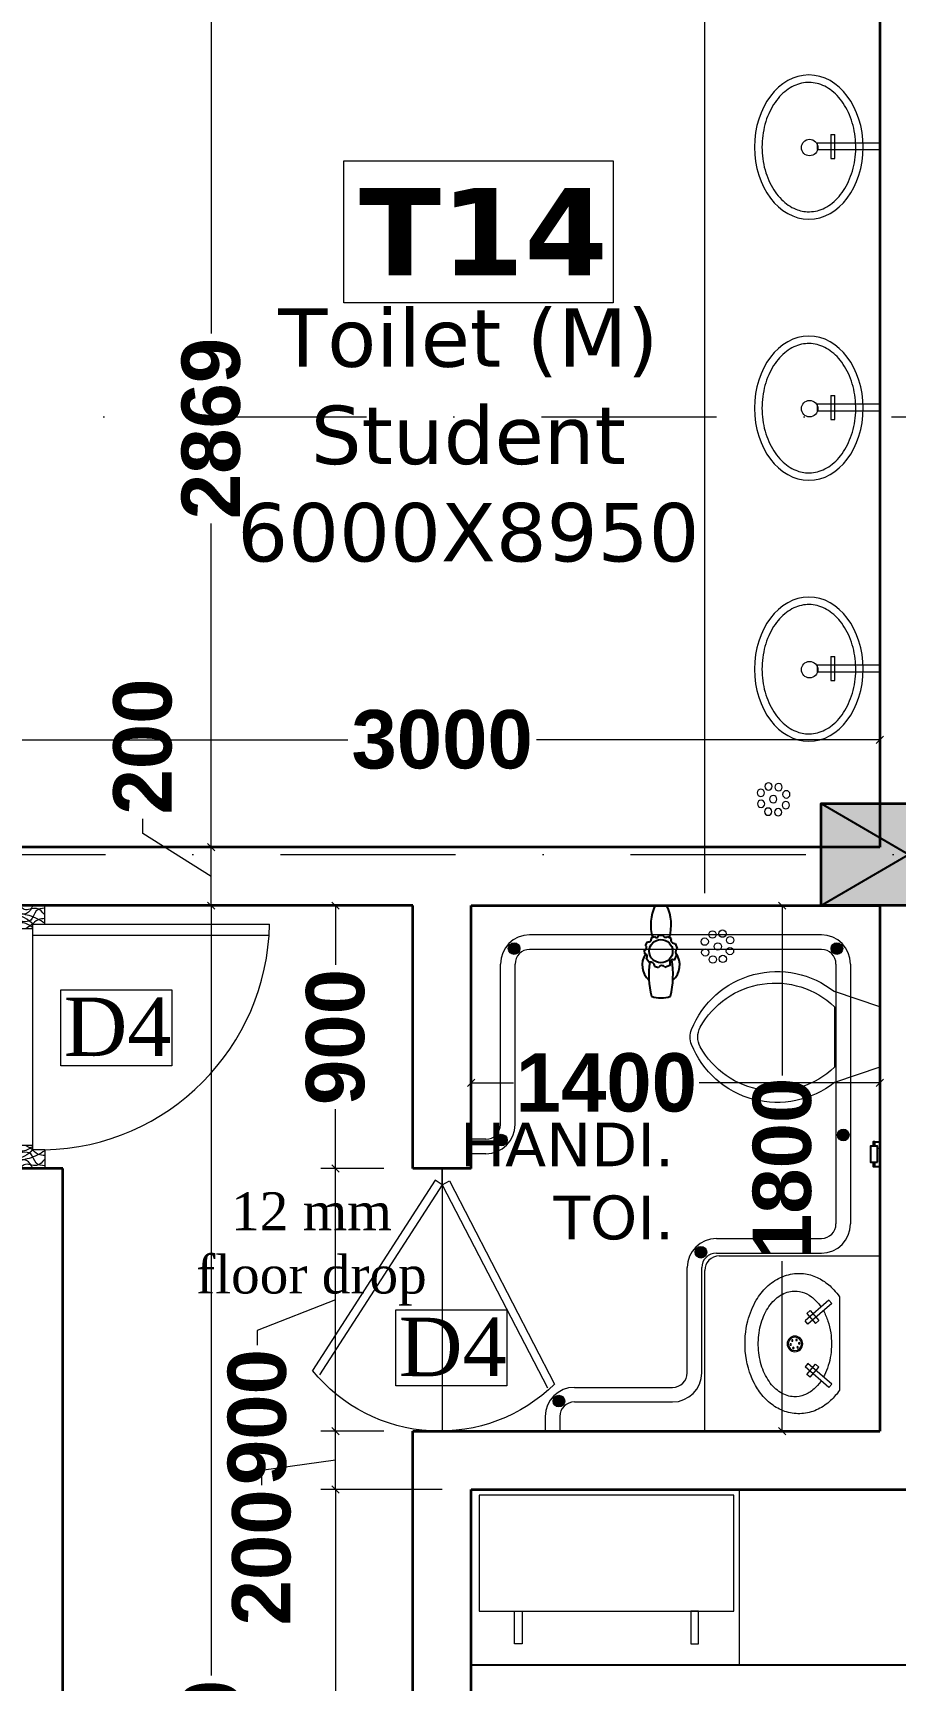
# Model space of a CAD drawing. Header units: millimetres. Extents: x -3092155 to 4513934, y -12317808 to 1850003.
# Drawn here: x -453516 to -450561, y -5522114 to -5516472 of the extents above; entities that cross this region are included whole.
import ezdxf

# ---------------------------------------------------------------- set-up
doc = ezdxf.new("R2010")
doc.units = ezdxf.units.MM
doc.header["$LTSCALE"] = 2
doc.header["$MEASUREMENT"] = 0
doc.header["$PDMODE"] = 34
doc.header["$PDSIZE"] = 500
doc.linetypes.add('DASHDOT', pattern=[1, 0.5, -0.25, 0, -0.25])
for name, color, linetype, lineweight in [('coloumn', 10, 'Continuous', 35), ('D4', 10, 'Continuous', 5), ('DOOR', 27, 'Continuous', 5), ('FIXTURE', 252, 'Continuous', 0), ('GRID', 251, 'DASHDOT', 5), ('Layer1', 251, 'Continuous', 0), ('RAILING', 47, 'Continuous', 13), ('SILL', 74, 'Continuous', 9), ('tap', 97, 'Continuous', 25), ('taxe', 7, 'Continuous', 9), ('TEXT', 7, 'Continuous', 13), ('toi.dim.', 214, 'Continuous', 9), ('WAll', 250, 'Continuous', 35)]:
    doc.layers.add(name, color=color, linetype=linetype, lineweight=lineweight)
doc.layers.add('Layer3', color=36, linetype='Continuous')
doc.layers.add('partation wall', color=7, linetype='Continuous', lineweight=20, true_color=0x525023)
doc.layers.add('ROAD', color=7, linetype='Continuous', lineweight=15, true_color=0x004a6a)
doc.styles.add('int dim', font='arialbd.ttf', dxfattribs={"height": 200})
doc.styles.get("Standard").update_dxf_attribs({"font": 'times.ttf', "height": 500})
doc.styles.add('style2', font='verdana.ttf')
doc.dimstyles.new('toilet detail', dxfattribs={"dimtxt": 150, "dimasz": 25, "dimexe": 50, "dimexo": 100, "dimgap": 25, "dimtad": 0, "dimdec": 0, "dimzin": 3, "dimdsep": 46, "dimtxsty": 'int dim', "dimblk": 'OBLIQUE', "dimcen": 90, "dimclrd": 214, "dimclre": 214, "dimclrt": 256, "dimadec": 0, "dimazin": 0, "dimtfac": 1, "dimtdec": 0, "dimtofl": 0, "dimtmove": 1, "dimatfit": 3, "dimfxl": 1, "dimfrac": 1, "dimtolj": 1, "dimtzin": 0, "dimlwd": -1, "dimlwe": -1, "dimarcsym": 1})

# ---------------------------------------------------------------- blocks, each defined once
blk = doc.blocks.new('S.F')
at = {"layer": 'coloumn', "ltscale": 100}
blk.add_hatch(color=256, dxfattribs=at).paths.add_polyline_path([(35455.8, -5827306.2), (35455.8, -5827656.2), (34855.8, -5827656.2), (34855.8, -5827306.2)])
at = {"layer": 'coloumn', "lineweight": 25, "ltscale": 100}
for p, q in [((34855.8, -5827656.2), (35455.8, -5827306.2)), ((34855.8, -5827306.2), (35455.8, -5827656.2))]:
    blk.add_line(p, q, dxfattribs=at)
at = {"layer": 'coloumn', "ltscale": 100}
blk.add_lwpolyline([(35455.8, -5827306.2), (35455.8, -5827656.2), (34855.8, -5827656.2), (34855.8, -5827306.2)], close=True, dxfattribs=at)
blk = doc.blocks.new('basin')
at = {"layer": 'FIXTURE', "ltscale": 100}
for p, q in [((-2211987.9, -6264987.1), (-2211773, -6264987.1)), ((-2211987.9, -6264987.1), (-2211773, -6264987.1)), ((-2211987.9, -6265009.1), (-2211987.9, -6264987.1)), ((-2211834.4, -6265039.4), (-2211834.4, -6264957.5)), ((-2211834.4, -6265039.4), (-2211834.4, -6264957.5)), ((-2211820.8, -6264957.5), (-2211834.4, -6264957.5)), ((-2211820.8, -6264957.5), (-2211820.8, -6265039.4)), ((-2211820.8, -6264957.5), (-2211820.8, -6265039.4)), ((-2211773, -6264987.1), (-2211773, -6265009.1)), ((-2211773, -6264987.1), (-2211773, -6265009.1)), ((-2211773, -6265009.1), (-2211987.9, -6265009.1)), ((-2211773, -6265009.1), (-2211987.9, -6265009.1)), ((-2211820.8, -6265039.4), (-2211834.4, -6265039.4)), ((-2211820.8, -6265039.4), (-2211834.4, -6265039.4))]:
    blk.add_line(p, q, dxfattribs=at)
blk.add_ellipse((-2211744.9, -6265000.5), major_axis=(0, -247.1), ratio=0.753978, dxfattribs=at)
blk.add_ellipse((-2211744.9, -6265000.5), major_axis=(0, -247.1), ratio=0.753978, dxfattribs=at)
at = {"layer": 'FIXTURE', "ltscale": 100, "extrusion": (0, 0, -1)}
blk.add_ellipse((-2211747.5, -6265002.1), major_axis=(20, -20), ratio=1, start_param=5.497787, end_param=11.780972, dxfattribs=at)
at = {"layer": 'FIXTURE', "ltscale": 100}
blk.add_open_spline([(-2211744.9, -6265222), (-2211729.8, -6265222), (-2211714.7, -6265219.1), (-2211682.6, -6265206), (-2211665.8, -6265194.7), (-2211635.4, -6265164.2), (-2211621.9, -6265145), (-2211600.6, -6265101), (-2211592.7, -6265076.2), (-2211584, -6265024.3), (-2211583, -6264997.2), (-2211588.3, -6264944.4), (-2211594.4, -6264918.7), (-2211612.8, -6264872), (-2211625.1, -6264851.1), (-2211653.6, -6264816.8), (-2211669.8, -6264803.3), (-2211703.9, -6264784.9), (-2211721.7, -6264779.9), (-2211757.4, -6264778.3), (-2211775.3, -6264781.6), (-2211810, -6264796.6), (-2211826.7, -6264808.4), (-2211856.7, -6264839.7), (-2211870, -6264859.3), (-2211890.7, -6264903.9), (-2211898.2, -6264928.9), (-2211906.2, -6264981), (-2211906.8, -6265008.1), (-2211900.8, -6265060.8), (-2211894.2, -6265086.3), (-2211875.2, -6265132.5), (-2211862.7, -6265153), (-2211833.8, -6265186.6), (-2211817.4, -6265199.6), (-2211783.1, -6265217.1), (-2211765.3, -6265221.6), (-2211746.6, -6265222), (-2211745.8, -6265222), (-2211744.9, -6265222)], degree=3, knots=[0, 0, 0, 0, 0.297002, 0.297002, 0.648161, 0.648161, 0.99932, 0.99932, 1.350478, 1.350478, 1.701637, 1.701637, 2.052795, 2.052795, 2.403954, 2.403954, 2.755113, 2.755113, 3.106271, 3.106271, 3.45743, 3.45743, 3.808588, 3.808588, 4.159747, 4.159747, 4.510906, 4.510906, 4.862064, 4.862064, 5.213223, 5.213223, 5.564381, 5.564381, 5.91554, 5.91554, 6.266699, 6.266699, 6.283185, 6.283185, 6.283185, 6.283185], dxfattribs=at)
blk.add_open_spline([(-2211744.9, -6265222), (-2211729.8, -6265222), (-2211714.7, -6265219.1), (-2211682.6, -6265206), (-2211665.8, -6265194.7), (-2211635.4, -6265164.2), (-2211621.9, -6265145), (-2211600.6, -6265101), (-2211592.7, -6265076.2), (-2211584, -6265024.3), (-2211583, -6264997.2), (-2211588.3, -6264944.4), (-2211594.4, -6264918.7), (-2211612.8, -6264872), (-2211625.1, -6264851.1), (-2211653.6, -6264816.8), (-2211669.8, -6264803.3), (-2211703.9, -6264784.9), (-2211721.7, -6264779.9), (-2211757.4, -6264778.3), (-2211775.3, -6264781.6), (-2211810, -6264796.6), (-2211826.7, -6264808.4), (-2211856.7, -6264839.7), (-2211870, -6264859.3), (-2211890.7, -6264903.9), (-2211898.2, -6264928.9), (-2211906.2, -6264981), (-2211906.8, -6265008.1), (-2211900.8, -6265060.8), (-2211894.2, -6265086.3), (-2211875.2, -6265132.5), (-2211862.7, -6265153), (-2211833.8, -6265186.6), (-2211817.4, -6265199.6), (-2211783.1, -6265217.1), (-2211765.3, -6265221.6), (-2211746.6, -6265222), (-2211745.8, -6265222), (-2211744.9, -6265222)], degree=3, knots=[0, 0, 0, 0, 0.297002, 0.297002, 0.648161, 0.648161, 0.99932, 0.99932, 1.350478, 1.350478, 1.701637, 1.701637, 2.052795, 2.052795, 2.403954, 2.403954, 2.755113, 2.755113, 3.106271, 3.106271, 3.45743, 3.45743, 3.808588, 3.808588, 4.159747, 4.159747, 4.510906, 4.510906, 4.862064, 4.862064, 5.213223, 5.213223, 5.564381, 5.564381, 5.91554, 5.91554, 6.266699, 6.266699, 6.283185, 6.283185, 6.283185, 6.283185], dxfattribs=at)
blk = doc.blocks.new('A$C74D42F1A')
at = {"layer": 'FIXTURE', "ltscale": 0.75}
for p, q in [((599.6, 918.7), (0, 918.7)), ((0, 918.7), (0, 0)), ((599.6, 0), (599.6, 918.7)), ((580.2, 893.3), (183.2, 893.3)), ((183.2, 893.3), (183.2, 19.4)), ((580.2, 19.4), (580.2, 893.3)), ((71.9, 745.1), (71.9, 772.1)), ((71.9, 772.1), (183.2, 772.1)), ((183.2, 745.1), (71.9, 745.1)), ((183.2, 772.1), (183.2, 745.1)), ((183.2, 167.5), (71.9, 167.5)), ((71.9, 167.5), (71.9, 140.5)), ((71.9, 140.5), (183.2, 140.5)), ((183.2, 140.5), (183.2, 167.5)), ((0, 0), (599.6, 0)), ((183.2, 19.4), (580.2, 19.4))]:
    blk.add_line(p, q, dxfattribs=at)
blk = doc.blocks.new('A$C3DC14F32')
at = {"layer": 'DOOR', "ltscale": 100}
for p, q in [((53, 115), (53, 756.7)), ((84, 80), (84, 755.4)), ((0, 0), (0, 115)), ((53, 115), (0, 115)), ((53, 80), (53, 115)), ((697, 115), (697, 80)), ((697, 115), (750, 115)), ((750, 115), (750, 0)), ((53, 80), (697, 80)), ((65, 0), (65, 80)), ((685, 80), (685, 0)), ((65, 0), (0, 0)), ((685, 0), (750, 0))]:
    blk.add_line(p, q, dxfattribs=at)
blk.add_arc((40.3, 100), 656.9, 1.3077, 88.8934, dxfattribs=at)
for points in [[(50, 115), (28.5, 70), (14.5, 33.5), (0, 24)], [(26.5, 115), (8, 91.5), (10.5, 56), (0, 44.5)], [(7, 115), (15, 90.5), (41.5, 75), (48, 24.5), (65, 10)], [(37, 115), (40, 96), (56, 76), (65, 61)], [(743, 115), (735, 90.5), (708.5, 75), (702, 24.5), (685, 10)], [(713, 115), (710, 96), (694, 76), (685, 61)], [(700, 115), (721.5, 70), (735.5, 33.5), (750, 24)], [(723.5, 115), (742, 91.5), (739.5, 56), (750, 44.5)], [(53, 82), (32.5, 31.5), (37, 21), (0, 12)], [(0, 81), (22.5, 62.5), (25, 15), (65, 0)], [(62, 80), (49, 49), (54, 23.5), (4, 0)], [(750, 81), (727.5, 62.5), (725, 15), (685, 0)], [(688, 80), (701, 49), (696, 23.5), (746, 0)], [(697, 82), (717.5, 31.5), (713, 21), (750, 12)]]:
    blk.add_spline(points, degree=3, dxfattribs=at)
blk = doc.blocks.new('14')
at = {"layer": 'FIXTURE', "ltscale": 15000}
for centre in [(-57, 27.9), (-38.2, 36), (-20.2, 27), (-64.7, 9.5), (-38.1, 9.5), (-12.1, 9.5), (-57, -7.8), (-38.2, -15.3), (-18.6, -8.4)]:
    blk.add_circle(centre, 6.97, dxfattribs=at)
blk = doc.blocks.new('ryr')
at = {"layer": 'tap', "ltscale": 100}
for p, q in [((1982569, -4956357.8), (1982576.1, -4956352.9)), ((1982583.7, -4956350.4), (1982590.2, -4956350.1)), ((1982598.2, -4956351.9), (1982604.6, -4956355.3)), ((1982562.6, -4956366.8), (1982560.6, -4956373.7)), ((1982561.1, -4956384.7), (1982565.1, -4956394.4)), ((1982610.7, -4956361.3), (1982614, -4956367.1)), ((1982616, -4956374.1), (1982616, -4956381.8)), ((1982666.3, -4956367.8), (1982666.3, -4956388.4)), ((1982572.8, -4956401.4), (1982582.2, -4956405.4)), ((1982601.5, -4956402.7), (1982592.8, -4956405.7)), ((1982613.7, -4956389.8), (1982610.1, -4956395.6))]:
    blk.add_line(p, q, dxfattribs=at)
blk.add_circle((1982588.3, -4956378.1), 20, dxfattribs=at)
for centre, radius, start, end in [((1982547.7, -4956509), 151.7, 81.7623, 103.9834), ((1982564.4, -4956380.5), 34.6, 56.5528, 138.7143), ((1982563.2, -4956360.5), 6.39, 264.6602, 25.1394), ((1982579.4, -4956350.2), 4.3, 217.9729, 357.2544), ((1982594.6, -4956348.9), 4.62, 195.6991, 319.6996), ((1982608.8, -4956357.1), 4.58, 156.5927, 294.6638), ((1982556.2, -4956378.1), 48, 160.1952, 199.8048), ((1982556.9, -4956379.4), 6.73, 307.8899, 56.9197), ((1982615.4, -4956370.5), 3.66, 111.8615, 279.3097), ((1982633.1, -4956440.8), 80.2, 65.5625, 105.3327), ((1982633.1, -4956315.4), 80.2, 254.6673, 294.4375), ((1982616.8, -4956386.3), 4.61, 99.2597, 228.4484), ((1982547.7, -4956247.1), 151.7, 256.0166, 279.8379), ((1982564.4, -4956375.7), 34.6, 221.3317, 306.2699), ((1982568.6, -4956398.3), 5.26, 323.2148, 132.0605), ((1982587.4, -4956410.2), 7.04, 39.9617, 136.8268), ((1982588.3, -4956378.1), 28, 279.2436, 279.2439), ((1982607.8, -4956401.6), 6.38, 69.0303, 190.3369)]:
    blk.add_arc(centre, radius, start, end, dxfattribs=at)
blk = doc.blocks.new('_Oblique')
at = {"color": 0, "linetype": 'ByBlock', "lineweight": -2}
blk.add_line((-0.5, -0.5), (0.5, 0.5), dxfattribs=at)
blk = doc.blocks.new('*D1281')
at = {"layer": 'Defpoints', "color": 0, "lineweight": 50, "ltscale": 100, "transparency": 16777216}
for p in [(-1424100.2, -5391960.7), (-1423634.8, -5391960.7), (-1423834.8, -5394460.7)]:
    blk.add_point(p, dxfattribs=at)
at = {"layer": 'toi.dim.', "color": 214, "ltscale": 100, "transparency": 16777216}
for p, q in [((-1423734.8, -5391960.7), (-1424150.2, -5391960.7)), ((-1424100.2, -5391960.7), (-1424100.2, -5392885.3)), ((-1424100.2, -5394460.7), (-1424100.2, -5393536.1)), ((-1423934.8, -5394460.7), (-1424150.2, -5394460.7))]:
    blk.add_line(p, q, dxfattribs=at)
at = {"layer": 'toi.dim.', "color": 214, "ltscale": 100, "transparency": 16777216, "xscale": 25, "yscale": 25, "zscale": 25}
for p, rotation in [((-1424100.2, -5391960.7), 90), ((-1424100.2, -5394460.7), 270)]:
    blk.add_blockref('_Oblique', p, dxfattribs=dict(at, rotation=rotation))
at = {"layer": 'toi.dim.', "ltscale": 100, "transparency": 16777216, "insert": (-1424100.2, -5393210.7), "char_height": 200, "attachment_point": 5, "rotation": 90, "style": 'int dim'}
blk.add_mtext('\\A1;2500', dxfattribs=at)
blk = doc.blocks.new('*D1282')
at = {"layer": 'Defpoints', "color": 0, "lineweight": 50, "ltscale": 100, "transparency": 16777216}
for p in [(-1424100.2, -5391760.7), (-1423834.8, -5391760.7), (-1423634.8, -5391960.7)]:
    blk.add_point(p, dxfattribs=at)
at = {"layer": 'toi.dim.', "color": 214, "ltscale": 100, "transparency": 16777216}
for p, q in [((-1423934.8, -5391760.7), (-1424150.2, -5391760.7)), ((-1424100.2, -5391960.7), (-1424100.2, -5391760.7)), ((-1424100.2, -5391860.7), (-1424353.3, -5391895.5)), ((-1424353.3, -5391895.5), (-1424353.3, -5391945.5)), ((-1423734.8, -5391960.7), (-1424150.2, -5391960.7))]:
    blk.add_line(p, q, dxfattribs=at)
at = {"layer": 'toi.dim.', "color": 214, "ltscale": 100, "transparency": 16777216, "xscale": 25, "yscale": 25, "zscale": 25}
for p, rotation in [((-1424100.2, -5391760.7), 90), ((-1424100.2, -5391960.7), 270)]:
    blk.add_blockref('_Oblique', p, dxfattribs=dict(at, rotation=rotation))
at = {"layer": 'toi.dim.', "ltscale": 100, "transparency": 16777216, "insert": (-1424353.3, -5392193.2), "char_height": 200, "attachment_point": 5, "rotation": 90, "style": 'int dim'}
blk.add_mtext('\\A1;200', dxfattribs=at)
blk = doc.blocks.new('*D1243')
at = {"layer": 'Defpoints', "color": 0, "lineweight": 50, "ltscale": 100, "transparency": 16777216}
for p in [(-1424100.2, -5390860.7), (-1423834.8, -5390860.7), (-1423834.8, -5391760.7)]:
    blk.add_point(p, dxfattribs=at)
at = {"layer": 'toi.dim.', "color": 214, "ltscale": 100, "transparency": 16777216}
for p, q in [((-1423934.8, -5390860.7), (-1424150.2, -5390860.7)), ((-1424100.2, -5391760.7), (-1424100.2, -5390860.7)), ((-1424100.2, -5391310.7), (-1424368.5, -5391415.8)), ((-1424368.5, -5391415.8), (-1424368.5, -5391465.8)), ((-1423934.8, -5391760.7), (-1424150.2, -5391760.7))]:
    blk.add_line(p, q, dxfattribs=at)
at = {"layer": 'toi.dim.', "color": 214, "ltscale": 100, "transparency": 16777216, "xscale": 25, "yscale": 25, "zscale": 25}
for p, rotation in [((-1424100.2, -5390860.7), 90), ((-1424100.2, -5391760.7), 270)]:
    blk.add_blockref('_Oblique', p, dxfattribs=dict(at, rotation=rotation))
at = {"layer": 'toi.dim.', "ltscale": 100, "transparency": 16777216, "insert": (-1424368.5, -5391712.6), "char_height": 200, "attachment_point": 5, "rotation": 90, "style": 'int dim'}
blk.add_mtext('\\A1;900', dxfattribs=at)
blk = doc.blocks.new('*D1283')
at = {"layer": 'Defpoints', "color": 0, "lineweight": 50, "ltscale": 100, "transparency": 16777216}
for p in [(-1424100.2, -5389960.7), (-1423834.8, -5389960.7), (-1423834.8, -5390860.7)]:
    blk.add_point(p, dxfattribs=at)
at = {"layer": 'toi.dim.', "color": 214, "ltscale": 100, "transparency": 16777216}
for p, q in [((-1423934.8, -5389960.7), (-1424150.2, -5389960.7)), ((-1424100.2, -5389960.7), (-1424100.2, -5390163.9)), ((-1424100.2, -5390860.7), (-1424100.2, -5390657.4)), ((-1423934.8, -5390860.7), (-1424150.2, -5390860.7))]:
    blk.add_line(p, q, dxfattribs=at)
at = {"layer": 'toi.dim.', "color": 214, "ltscale": 100, "transparency": 16777216, "xscale": 25, "yscale": 25, "zscale": 25}
for p, rotation in [((-1424100.2, -5389960.7), 90), ((-1424100.2, -5390860.7), 270)]:
    blk.add_blockref('_Oblique', p, dxfattribs=dict(at, rotation=rotation))
at = {"layer": 'toi.dim.', "ltscale": 100, "transparency": 16777216, "insert": (-1424100.2, -5390410.7), "char_height": 200, "attachment_point": 5, "rotation": 90, "style": 'int dim'}
blk.add_mtext('\\A1;900', dxfattribs=at)
blk = doc.blocks.new('*D1294')
at = {"layer": 'Defpoints', "color": 0, "lineweight": 50, "ltscale": 100, "transparency": 16777216}
for p in [(-1424526.6, -5389960.7), (-1423834.8, -5389960.7), (-1423834.8, -5394460.7)]:
    blk.add_point(p, dxfattribs=at)
at = {"layer": 'toi.dim.', "color": 214, "ltscale": 100, "transparency": 16777216}
for p, q in [((-1423934.8, -5389960.7), (-1424576.6, -5389960.7)), ((-1424526.6, -5389960.7), (-1424526.6, -5392597.4)), ((-1424526.6, -5394460.7), (-1424526.6, -5393250)), ((-1423934.8, -5394460.7), (-1424576.6, -5394460.7))]:
    blk.add_line(p, q, dxfattribs=at)
at = {"layer": 'toi.dim.', "color": 214, "ltscale": 100, "transparency": 16777216, "xscale": 25, "yscale": 25, "zscale": 25}
for p, rotation in [((-1424526.6, -5389960.7), 90), ((-1424526.6, -5394460.7), 270)]:
    blk.add_blockref('_Oblique', p, dxfattribs=dict(at, rotation=rotation))
at = {"layer": 'toi.dim.', "ltscale": 100, "transparency": 16777216, "insert": (-1424526.6, -5392923.7), "char_height": 200, "attachment_point": 5, "rotation": 90, "style": 'int dim'}
blk.add_mtext('\\A1;4500', dxfattribs=at)
blk = doc.blocks.new('*D1295')
at = {"layer": 'Defpoints', "color": 0, "lineweight": 50, "ltscale": 100, "transparency": 16777216}
for p in [(-1424526.6, -5389760.7), (-1423986.8, -5389760.7), (-1423834.8, -5389960.7)]:
    blk.add_point(p, dxfattribs=at)
at = {"layer": 'toi.dim.', "color": 214, "ltscale": 100, "transparency": 16777216}
for p, q in [((-1424760.7, -5389713.3), (-1424760.7, -5389663.3)), ((-1424526.6, -5389860.7), (-1424760.7, -5389713.3)), ((-1424086.8, -5389760.7), (-1424576.6, -5389760.7)), ((-1424526.6, -5389960.7), (-1424526.6, -5389760.7)), ((-1423934.8, -5389960.7), (-1424576.6, -5389960.7))]:
    blk.add_line(p, q, dxfattribs=at)
at = {"layer": 'toi.dim.', "color": 214, "ltscale": 100, "transparency": 16777216, "xscale": 25, "yscale": 25, "zscale": 25}
for p, rotation in [((-1424526.6, -5389760.7), 90), ((-1424526.6, -5389960.7), 270)]:
    blk.add_blockref('_Oblique', p, dxfattribs=dict(at, rotation=rotation))
at = {"layer": 'toi.dim.', "ltscale": 100, "transparency": 16777216, "insert": (-1424760.7, -5389415.6), "char_height": 200, "attachment_point": 5, "rotation": 90, "style": 'int dim'}
blk.add_mtext('\\A1;200', dxfattribs=at)
blk = doc.blocks.new('*D1296')
at = {"layer": 'Defpoints', "color": 0, "lineweight": 50, "ltscale": 100, "transparency": 16777216}
for p in [(-1424526.6, -5386891.9), (-1424159.8, -5386891.9), (-1423986.8, -5389760.7)]:
    blk.add_point(p, dxfattribs=at)
at = {"layer": 'toi.dim.', "color": 214, "ltscale": 100, "transparency": 16777216}
for p, q in [((-1424259.8, -5386891.9), (-1424576.6, -5386891.9)), ((-1424526.6, -5386891.9), (-1424526.6, -5388000.5)), ((-1424526.6, -5389760.7), (-1424526.6, -5388652.1)), ((-1424086.8, -5389760.7), (-1424576.6, -5389760.7))]:
    blk.add_line(p, q, dxfattribs=at)
at = {"layer": 'toi.dim.', "color": 214, "ltscale": 100, "transparency": 16777216, "xscale": 25, "yscale": 25, "zscale": 25}
for p, rotation in [((-1424526.6, -5386891.9), 90), ((-1424526.6, -5389760.7), 270)]:
    blk.add_blockref('_Oblique', p, dxfattribs=dict(at, rotation=rotation))
at = {"layer": 'toi.dim.', "ltscale": 100, "transparency": 16777216, "insert": (-1424526.6, -5388326.3), "char_height": 200, "attachment_point": 5, "rotation": 90, "style": 'int dim'}
blk.add_mtext('\\A1;2869', dxfattribs=at)
blk = doc.blocks.new('*D1302')
at = {"layer": 'Defpoints', "color": 0, "lineweight": 50, "ltscale": 100, "transparency": 16777216}
for p in [(-1425234.8, -5389392.3), (-1422234.8, -5389610.7), (-1425234.8, -5389760.7)]:
    blk.add_point(p, dxfattribs=at)
at = {"layer": 'toi.dim.', "color": 214, "ltscale": 100, "transparency": 16777216}
for p, q in [((-1425234.8, -5389660.7), (-1425234.8, -5389342.3)), ((-1422234.8, -5389510.7), (-1422234.8, -5389342.3)), ((-1425234.8, -5389392.3), (-1424058.5, -5389392.3)), ((-1422234.8, -5389392.3), (-1423411.2, -5389392.3))]:
    blk.add_line(p, q, dxfattribs=at)
at = {"layer": 'toi.dim.', "color": 214, "ltscale": 100, "transparency": 16777216, "xscale": 25, "yscale": 25, "zscale": 25, "rotation": 180}
blk.add_blockref('_Oblique', (-1425234.8, -5389392.3), dxfattribs=at)
at = {"layer": 'toi.dim.', "color": 214, "ltscale": 100, "transparency": 16777216, "xscale": 25, "yscale": 25, "zscale": 25}
blk.add_blockref('_Oblique', (-1422234.8, -5389392.3), dxfattribs=at)
at = {"layer": 'toi.dim.', "ltscale": 100, "transparency": 16777216, "insert": (-1423734.8, -5389392.3), "char_height": 200, "attachment_point": 5, "style": 'int dim'}
blk.add_mtext('\\A1;3000', dxfattribs=at)
blk = doc.blocks.new('*D1306')
at = {"layer": 'Defpoints', "color": 0, "lineweight": 50, "ltscale": 100, "transparency": 16777216}
for p in [(-1422234.8, -5390158.1), (-1423634.8, -5390331.3), (-1423634.8, -5390567.5)]:
    blk.add_point(p, dxfattribs=at)
at = {"layer": 'toi.dim.', "color": 214, "ltscale": 100, "transparency": 16777216}
for p, q in [((-1422234.8, -5390258.1), (-1422234.8, -5390617.5)), ((-1423634.8, -5390431.3), (-1423634.8, -5390617.5)), ((-1423634.8, -5390567.5), (-1423490, -5390567.5)), ((-1422234.8, -5390567.5), (-1422854.3, -5390567.5))]:
    blk.add_line(p, q, dxfattribs=at)
at = {"layer": 'toi.dim.', "color": 214, "ltscale": 100, "transparency": 16777216, "xscale": 25, "yscale": 25, "zscale": 25, "rotation": 180}
blk.add_blockref('_Oblique', (-1423634.8, -5390567.5), dxfattribs=at)
at = {"layer": 'toi.dim.', "color": 214, "ltscale": 100, "transparency": 16777216, "xscale": 25, "yscale": 25, "zscale": 25}
blk.add_blockref('_Oblique', (-1422234.8, -5390567.5), dxfattribs=at)
at = {"layer": 'toi.dim.', "ltscale": 100, "transparency": 16777216, "insert": (-1423172.2, -5390567.5), "char_height": 200, "attachment_point": 5, "style": 'int dim'}
blk.add_mtext('\\A1;1400', dxfattribs=at)
blk = doc.blocks.new('*D1307')
at = {"layer": 'Defpoints', "color": 0, "lineweight": 50, "ltscale": 100, "transparency": 16777216}
for p in [(-1423445.5, -5389960.7), (-1423445.5, -5391760.7), (-1422569, -5391760.7)]:
    blk.add_point(p, dxfattribs=at)
at = {"layer": 'toi.dim.', "color": 214, "ltscale": 100, "transparency": 16777216}
for p, q in [((-1423345.5, -5389960.7), (-1422519, -5389960.7)), ((-1422569, -5389960.7), (-1422569, -5390542.8)), ((-1422569, -5391760.7), (-1422569, -5391178.5)), ((-1423345.5, -5391760.7), (-1422519, -5391760.7))]:
    blk.add_line(p, q, dxfattribs=at)
at = {"layer": 'toi.dim.', "color": 214, "ltscale": 100, "transparency": 16777216, "xscale": 25, "yscale": 25, "zscale": 25}
for p, rotation in [((-1422569, -5389960.7), 90), ((-1422569, -5391760.7), 270)]:
    blk.add_blockref('_Oblique', p, dxfattribs=dict(at, rotation=rotation))
at = {"layer": 'toi.dim.', "ltscale": 100, "transparency": 16777216, "insert": (-1422569, -5390860.7), "char_height": 200, "attachment_point": 5, "rotation": 90, "style": 'int dim'}
blk.add_mtext('\\A1;1800', dxfattribs=at)
blk = doc.blocks.new('A$C7E617290')
at = {"layer": 'DOOR', "ltscale": 0.1}
for p, q in [((320.7, 761.9), (0, 143.3)), ((342.9, 750.4), (342.9, 800.2)), ((363.9, 764), (737.8, 184.5)), ((342.9, 750.4), (22.2, 131.8)), ((342.9, 750.4), (716.8, 171))]:
    blk.add_line(p, q, dxfattribs=at)
at = {"layer": 'ROAD', "ltscale": 0.1}
for q in [(320.7, 761.9), (363.9, 764)]:
    blk.add_line((342.9, 750.4), q, dxfattribs=at)
at = {"layer": 'SILL', "ltscale": 0.1}
blk.add_arc((350.2, 499.5), 499.5, 225.4884, 320.9111, dxfattribs=at)
blk = doc.blocks.new('A$C7E2B4B46')
at = {"layer": 'RAILING', "ltscale": 0.1}
h = blk.add_hatch(color=256, dxfattribs=at)
h.set_gradient(color1=(245, 10, 245), color2=(225, 9, 225), one_color=1, tint=0.46, name='CYLINDER')
h.paths.add_polyline_path([(166.6, -147, -1), (126.6, -147, -1)])
h = blk.add_hatch(color=256, dxfattribs=at)
h.set_gradient(color1=(245, 10, 245), color2=(225, 9, 225), one_color=1, tint=0.46, name='CYLINDER')
h.paths.add_polyline_path([(1272.6, -147, -1), (1232.6, -147, -1)])
h = blk.add_hatch(color=256, dxfattribs=at)
h.set_gradient(color1=(245, 10, 245), color2=(225, 9, 225), one_color=1, tint=0.46, name='CYLINDER')
h.paths.add_polyline_path([(122.6, -803, -1), (82.6, -803, -1)])
h = blk.add_hatch(color=256, dxfattribs=at)
h.set_gradient(color1=(245, 10, 245), color2=(225, 9, 225), one_color=1, tint=0.46, name='CYLINDER')
h.paths.add_polyline_path([(1294.6, -785.5, -1), (1254.6, -785.5, -1)])
h = blk.add_hatch(color=256, dxfattribs=at)
h.set_gradient(color1=(245, 10, 245), color2=(225, 9, 225), one_color=1, tint=0.46, name='CYLINDER')
h.paths.add_polyline_path([(766.6, -1187, -1), (806.6, -1187, -1)])
h = blk.add_hatch(color=256, dxfattribs=at)
h.set_gradient(color1=(245, 10, 245), color2=(225, 9, 225), one_color=1, tint=0.46, name='CYLINDER')
h.paths.add_polyline_path([(320, -1697, -1), (280, -1697, -1)])
at = {"layer": 'RAILING'}
for p, q in [((1199.6, -100), (199.6, -100)), ((1199.6, -150), (199.6, -150)), ((99.6, -750), (99.6, -200)), ((149.6, -750), (149.6, -200)), ((1249.6, -200), (1249.6, -1090)), ((1299.6, -200), (1299.6, -1090)), ((49.6, -800), (-0.4, -800)), ((49.6, -850), (-0.4, -850)), ((839.6, -1140), (1199.6, -1140)), ((739.6, -1600), (739.6, -1240)), ((789.6, -1600), (789.6, -1240)), ((839.6, -1190), (1199.6, -1190)), ((353, -1650), (689.6, -1650)), ((353, -1700), (689.6, -1700)), ((253, -1750), (253, -1800)), ((303, -1750), (303, -1800))]:
    blk.add_line(p, q, dxfattribs=at)
for centre in [(146.6, -147), (1252.6, -147), (102.6, -803), (1274.6, -785.5), (786.6, -1187), (300, -1697)]:
    blk.add_circle(centre, 20, dxfattribs=at)
for centre, radius, start, end in [((199.6, -200), 100, 90, 180), ((1199.6, -200), 100, 0, 90), ((199.6, -200), 50, 90, 180), ((1199.6, -200), 50, 0, 90), ((49.6, -750), 50, 270, 0), ((49.6, -750), 100, 270, 0), ((1199.6, -1090), 100, 270, 0), ((1199.6, -1090), 50, 270, 0), ((839.6, -1240), 100, 90, 180), ((839.6, -1240), 50, 90, 180), ((689.6, -1600), 50, 270, 0), ((689.6, -1600), 100, 270, 0), ((353, -1750), 100, 90, 180), ((353, -1750), 50, 90, 180)]:
    blk.add_arc(centre, radius, start, end, dxfattribs=at)
blk = doc.blocks.new('A$C04A64DAF')
at = {"layer": 'FIXTURE', "ltscale": 200}
for p, q in [((-460.5, 211.8), (-460.5, -211.8)), ((-425.8, 181), (-412.6, 196.2)), ((-425.8, 181), (-318, 87.8)), ((-412.6, 196.2), (-304.8, 103.1)), ((-328.3, 150.1), (-367.9, 104.3)), ((-328.3, 150.1), (-313.1, 136.9)), ((-367.9, 104.3), (-352.6, 91.1)), ((-313.1, 136.9), (-352.6, 91.1)), ((-318, 87.8), (-304.8, 103.1)), ((-425.8, -184), (-318, -90.9)), ((-412.6, -199.3), (-304.8, -106.1)), ((-367.9, -107.3), (-352.6, -94.2)), ((-328.3, -153.1), (-367.9, -107.3)), ((-313.1, -139.9), (-352.6, -94.2)), ((-328.3, -153.1), (-313.1, -139.9)), ((-318, -90.9), (-304.8, -106.1)), ((-425.8, -184), (-412.6, -199.3))]:
    blk.add_line(p, q, dxfattribs=at)
for centre, radius in [((-258.6, -1.5), 35.3), ((-258.6, -1.5), 30.3), ((-278.1, 1.3), 3.38), ((-265.9, 16.7), 3.38), ((-246.5, 13.9), 3.38), ((-270.8, -17), 3.38), ((-251.3, -19.8), 3.38), ((-239.1, -4.3), 3.38)]:
    blk.add_circle(centre, radius, dxfattribs=at)
for points, knots in [([(-460.5, -211.8), (-448.9, -228.9), (-435.7, -244.6), (-404.1, -274.2), (-385.1, -287.6), (-343.8, -307.8), (-321.4, -314.5), (-275.4, -319.6), (-251.9, -318), (-207.1, -306.8), (-185.9, -297.3), (-147.3, -272.4), (-129.9, -257), (-99.4, -222.2), (-86.2, -202.7), (-51.9, -137.6), (-38, -87), (-29.7, 11.3), (-33.6, 58.8), (-53.8, 136.6), (-66.5, 168.1), (-96.8, 218.8), (-112.6, 239.1), (-149.3, 274.1), (-170.2, 288.9), (-216.1, 310.1), (-241.2, 316.6), (-287.8, 319.1), (-309.1, 316.7), (-349.7, 305.4), (-369, 296.5), (-404.4, 273.8), (-420.5, 260), (-444.1, 234.3), (-452.7, 223.4), (-460.5, 211.8)], [2.343404, 2.343404, 2.343404, 2.343404, 2.563955, 2.563955, 2.813984, 2.813984, 3.064013, 3.064013, 3.314042, 3.314042, 3.564072, 3.564072, 3.814101, 3.814101, 4.06413, 4.06413, 4.592757, 4.592757, 5.068313, 5.068313, 5.420466, 5.420466, 5.695708, 5.695708, 5.97095, 5.97095, 6.246192, 6.246192, 6.47487, 6.47487, 6.703549, 6.703549, 6.932227, 6.932227, 7.081374, 7.081374, 7.081374, 7.081374]), ([(-375.9, -171.4), (-366.7, -184.6), (-356.4, -196.3), (-331.7, -218.1), (-316.8, -227.3), (-286.1, -239.1), (-270, -241.8), (-233.3, -240.4), (-212.5, -233.9), (-173.9, -210), (-156.1, -192.7), (-126.3, -149.8), (-114.2, -124.1), (-97.5, -68.1), (-92.9, -37.8), (-91.9, 23.1), (-95.4, 53.7), (-110.2, 110.8), (-121.4, 137.3), (-149.8, 182.2), (-167, 200.8), (-204.7, 227.3), (-225.4, 235.3), (-261.1, 239.2), (-276.2, 237.9), (-305.6, 229.5), (-319.9, 222.4), (-346.8, 202.9), (-359.3, 190.4), (-372.9, 172.7), (-375.1, 169.5), (-377.4, 166.2)], [2.355985, 2.355985, 2.355985, 2.355985, 2.590166, 2.590166, 2.879276, 2.879276, 3.168385, 3.168385, 3.548322, 3.548322, 3.928258, 3.928258, 4.308195, 4.308195, 4.688131, 4.688131, 5.068068, 5.068068, 5.448004, 5.448004, 5.827941, 5.827941, 6.207878, 6.207878, 6.47998, 6.47998, 6.752083, 6.752083, 7.024186, 7.024186, 7.081374, 7.081374, 7.081374, 7.081374]), ([(-388, 149), (-396.1, 134.6), (-403, 118.8), (-414.1, 85.3), (-418.3, 67.5), (-426.1, 16.2), (-426.1, -18.4), (-416.3, -84.8), (-406.4, -116.4), (-391, -146.5), (-389.5, -149.3), (-388, -152.1)], [0.893957, 0.893957, 0.893957, 0.893957, 1.125801, 1.125801, 1.357644, 1.357644, 1.780528, 1.780528, 2.203411, 2.203411, 2.247635, 2.247635, 2.247635, 2.247635])]:
    blk.add_open_spline(points, degree=3, knots=knots, dxfattribs=at)
blk = doc.blocks.new('A$C74827424')
at = {"layer": 'Layer3'}
for p, q in [((0, 0.4), (0, 1.1)), ((2.92, 0.4), (2.92, 1.1))]:
    blk.add_line(p, q, dxfattribs=at)
for points in [[(0.51, 0.3), (0, 0.3), (0, 0.51), (0.51, 0.51)], [(2.41, 0.51), (2.92, 0.51), (2.92, 0.3), (2.41, 0.3)]]:
    blk.add_lwpolyline(points, dxfattribs=at)
blk.add_lwpolyline([(0.51, 0.81), (2.41, 0.81), (2.41, 0), (0.51, 0)], close=True, dxfattribs=at)
blk = doc.blocks.new('A$C7AA60F0C')
at = {"layer": 'FIXTURE', "ltscale": 100}
for p, q in [((402.5, 285.1), (247, 337)), ((247, 285.1), (247, 77.8)), ((402.5, 285.1), (402.5, 77.8)), ((402.5, 77.8), (247, 25.9)), ((394.3, -198.8), (402.5, -198.8))]:
    blk.add_line(p, q, dxfattribs=at)
at = {"layer": 'FIXTURE', "ltscale": 100, "extrusion": (0, 0, -1)}
for centre, major_axis, start_param, end_param in [((50.5, 90.2), (223.1, -223.1), 2.735616, 4.599479), ((44.3, 72.6), (207.7, -207.7), 2.862371, 4.688514), ((-178.3, 181.4), (48.9, -48.9), 1.97677, 2.735616), ((-152.1, 181.4), (48.9, 48.9), 3.42081, 4.433168), ((50.5, 272.7), (223.1, 223.1), 1.683704, 3.547566), ((44.3, 290.3), (207.7, -207.7), 0.023871, 1.850014)]:
    blk.add_ellipse(centre, major_axis=major_axis, ratio=1, start_param=start_param, end_param=end_param, dxfattribs=at)
at = {"layer": 'FIXTURE', "ltscale": 100, "xscale": -28.69686868808184, "yscale": 28.69686868808184, "zscale": 28.69686868808184, "rotation": 270}
blk.add_blockref('A$C74827424', (371.1, -261.6), dxfattribs=at)
blk = doc.blocks.new('*D1329')
at = {"layer": 'Defpoints', "color": 0, "lineweight": 50, "ltscale": 100, "transparency": 16777216}
for p in [(-1422564.9, -5391960.7), (-1423634.8, -5394460.7), (-1421591.3, -5394460.7)]:
    blk.add_point(p, dxfattribs=at)
at = {"layer": 'toi.dim.', "color": 214, "ltscale": 100, "transparency": 16777216}
for p, q in [((-1422464.9, -5391960.7), (-1421541.3, -5391960.7)), ((-1421591.3, -5391960.7), (-1421591.3, -5392885.3)), ((-1421591.3, -5394460.7), (-1421591.3, -5393536.1)), ((-1423534.8, -5394460.7), (-1421541.3, -5394460.7))]:
    blk.add_line(p, q, dxfattribs=at)
at = {"layer": 'toi.dim.', "color": 214, "ltscale": 100, "transparency": 16777216, "xscale": 25, "yscale": 25, "zscale": 25}
for p, rotation in [((-1421591.3, -5391960.7), 90), ((-1421591.3, -5394460.7), 270)]:
    blk.add_blockref('_Oblique', p, dxfattribs=dict(at, rotation=rotation))
at = {"layer": 'toi.dim.', "ltscale": 100, "transparency": 16777216, "insert": (-1421591.3, -5393210.7), "char_height": 200, "attachment_point": 5, "rotation": 90, "style": 'int dim'}
blk.add_mtext('\\A1;2500', dxfattribs=at)
blk = doc.blocks.new('u67u6ujuj')
at = {"layer": 'D4'}
for points in [[(-1425041.6, -5390248.6), (-1424661.1, -5390248.6), (-1424661.1, -5390509.2), (-1425041.6, -5390509.2)], [(-1423892.9, -5391345.2), (-1423512.5, -5391345.2), (-1423512.5, -5391605.8), (-1423892.9, -5391605.8)]]:
    blk.add_lwpolyline(points, close=True, dxfattribs=at)
at = {"layer": 'Layer1', "color": 0, "ltscale": 0.1}
for p, q in [((-1423734.8, -5390860.7), (-1423734.8, -5391760.7)), ((-1422784.8, -5391160.7), (-1422234.8, -5391160.7)), ((-1422834.8, -5391760.7), (-1422834.8, -5391210.7))]:
    blk.add_line(p, q, dxfattribs=at)
blk.add_arc((-1422784.8, -5391210.7), 50, 90, 180, dxfattribs=at)
at = {"layer": 'partation wall', "ltscale": 100}
blk.add_line((-1422834.8, -5389917.9), (-1422834.8, -5386891.9), dxfattribs=at)
at = {"layer": 'TEXT', "ltscale": 100}
blk.add_lwpolyline([(-1424071.6, -5387409.1), (-1423148.9, -5387409.1), (-1423148.9, -5387896.3), (-1424071.6, -5387896.3)], close=True, dxfattribs=at)
at = {"layer": 'WAll', "ltscale": 100}
for p, q in [((-1422234.8, -5386891.9), (-1422234.8, -5389760.7)), ((-1422234.8, -5389760.7), (-1425234.8, -5389760.7)), ((-1423834.8, -5389960.7), (-1425234.8, -5389960.7)), ((-1423834.8, -5390860.7), (-1423834.8, -5389960.7)), ((-1423634.8, -5390859.9), (-1423634.8, -5389960.7)), ((-1423634.8, -5389960.7), (-1422234.8, -5389960.7)), ((-1422234.8, -5389960.7), (-1422234.8, -5390478.4)), ((-1422234.8, -5389960.7), (-1422234.8, -5391760.7)), ((-1423634.8, -5390860.7), (-1423634.8, -5390678.4)), ((-1425034.8, -5390860.7), (-1425234.8, -5390860.7)), ((-1425034.8, -5394460.7), (-1425034.8, -5390860.7)), ((-1423634.8, -5390860.7), (-1423834.8, -5390860.7)), ((-1423834.8, -5394460.7), (-1423834.8, -5391760.7)), ((-1423834.8, -5391760.7), (-1422234.8, -5391760.7)), ((-1423634.8, -5394460.7), (-1423634.8, -5391960.7)), ((-1423634.8, -5391960.7), (-1420635.2, -5391960.7))]:
    blk.add_line(p, q, dxfattribs=at)
at = {"layer": 'WAll', "lineweight": 25, "ltscale": 100}
blk.add_line((-1423634.8, -5392560.7), (-1420635.2, -5392560.7), dxfattribs=at)
at = {"layer": 'DOOR', "ltscale": 100, "xscale": 1.199999999953806, "yscale": 1.199999999953806, "zscale": 1.199999999953806, "rotation": 269.9994965937137}
blk.add_blockref('A$C3DC14F32', (-1425234.5, -5389960.7), dxfattribs=at)
at = {"layer": 'FIXTURE', "ltscale": 100, "xscale": -1}
for p in [(-3634222.8, 877638.2), (-3634222.8, 876743.9), (-3634222.8, 875849.8)]:
    blk.add_blockref('basin', p, dxfattribs=at)
at = {"layer": 'FIXTURE', "yscale": 1.8, "zscale": 1.8}
for p, xscale, rotation in [((-1422639.9, -5389537.7), -1.8, 290.471190732132), ((-1422750, -5390042.2), 1.8, 69.528809267868)]:
    blk.add_blockref('14', p, dxfattribs=dict(at, xscale=xscale, rotation=rotation))
at = {"layer": 'FIXTURE', "lineweight": 40, "xscale": 2, "yscale": 2, "zscale": 2, "rotation": 90.00000000000004}
blk.add_blockref('ryr', (-11335741, -9355293.3), dxfattribs=at)
at = {"layer": 'FIXTURE', "ltscale": 100}
blk.add_blockref('A$C7AA60F0C', (-1422637.4, -5390592.1), dxfattribs=at)
at = {"layer": 'FIXTURE', "ltscale": 100, "xscale": -0.7551307640287378, "yscale": 0.7551307640287378, "zscale": 0.7551307640287378}
blk.add_blockref('A$C04A64DAF', (-1422721, -5391460.7), dxfattribs=at)
at = {"layer": 'FIXTURE', "ltscale": 100, "rotation": 90.00000000000004}
blk.add_blockref('A$C74D42F1A', (-1422715.1, -5392560.7), dxfattribs=at)
at = {"layer": 'RAILING', "ltscale": 100}
blk.add_blockref('A$C7E2B4B46', (-1423634.5, -5389960.7), dxfattribs=at)
at = {"layer": 'ROAD', "color": 0, "ltscale": 0.1, "xscale": -1.124826365150511, "yscale": 1.124826365616172, "zscale": 1.124826365320592}
blk.add_blockref('A$C7E617290', (-1423349.1, -5391760.7), dxfattribs=at)
at = {"layer": 'D4', "char_height": 200, "width": 464.194, "attachment_point": 2}
for insert in [(-1424847, -5390275.7), (-1423698.4, -5391372.3)]:
    blk.add_mtext('\\pt2000;D4', dxfattribs=dict(at, insert=insert))
at = {"layer": 'taxe', "color": 0, "insert": (-1424182.7, -5391331.4), "char_height": 130, "attachment_point": 8}
blk.add_mtext('12 mm \\Pfloor drop', dxfattribs=at)
at = {"layer": 'TEXT', "ltscale": 100, "insert": (-1424019.9, -5387501.9), "char_height": 300, "attachment_point": 1, "style": 'style2'}
blk.add_mtext('{\\fVerdana|b1|i0|c0|p34;T14}', dxfattribs=at)
at = {"layer": 'TEXT', "lineweight": 25, "ltscale": 100, "insert": (-1423644.9, -5387914.6), "char_height": 200, "width": 2036.527, "attachment_point": 2, "style": 'style2'}
blk.add_mtext('Toilet (M) Student 6000X8950', dxfattribs=at)
at = {"layer": 'TEXT', "lineweight": 30, "ltscale": 100, "insert": (-1422939.8, -5390703.6), "char_height": 150, "width": 293.362, "attachment_point": 3, "style": 'style2'}
blk.add_mtext('HANDI. TOI.', dxfattribs=at)
at = {"layer": 'toi.dim.', "ltscale": 100}
for base, p1, p2, angle, picture, middle in [((-1424526.6, -5386891.9), (-1423986.8, -5389760.7), (-1424159.8, -5386891.9), 90, '*D1296', (-1424526.6, -5388326.3)), ((-1425234.8, -5389392.3), (-1422234.8, -5389610.7), (-1425234.8, -5389760.7), 180, '*D1302', (-1423734.8, -5389392.3)), ((-1424100.2, -5389960.7), (-1423834.8, -5390860.7), (-1423834.8, -5389960.7), 90, '*D1283', (-1424100.2, -5390410.7)), ((-1422569, -5391760.7), (-1423445.5, -5389960.7), (-1423445.5, -5391760.7), 90, '*D1307', (-1422569, -5390860.7)), ((-1424100.2, -5391960.7), (-1423834.8, -5394460.7), (-1423634.8, -5391960.7), 90, '*D1281', (-1424100.2, -5393210.7)), ((-1421591.3, -5394460.7), (-1422564.9, -5391960.7), (-1423634.8, -5394460.7), 90, '*D1329', (-1421591.3, -5393210.7))]:
    dim = blk.add_linear_dim(base=base, p1=p1, p2=p2, angle=angle, dimstyle='toilet detail', dxfattribs=at)
    dim.commit()
    dim.dimension.update_dxf_attribs({"geometry": picture, "text_midpoint": middle})
for base, p1, p2, angle, picture, middle in [((-1424526.6, -5389760.7), (-1423834.8, -5389960.7), (-1423986.8, -5389760.7), 90, '*D1295', (-1424760.7, -5389638.3)), ((-1424526.6, -5389960.7), (-1423834.8, -5394460.7), (-1423834.8, -5389960.7), 90, '*D1294', (-1424526.6, -5392923.7)), ((-1423634.8, -5390567.5), (-1422234.8, -5390158.1), (-1423634.8, -5390331.3), 180, '*D1306', (-1423172.2, -5390567.5)), ((-1424100.2, -5390860.7), (-1423834.8, -5391760.7), (-1423834.8, -5390860.7), 90, '*D1243', (-1424368.5, -5391490.8)), ((-1424100.2, -5391760.7), (-1423634.8, -5391960.7), (-1423834.8, -5391760.7), 90, '*D1282', (-1424353.3, -5391970.5))]:
    dim = blk.add_linear_dim(base=base, p1=p1, p2=p2, angle=angle, dimstyle='toilet detail', dxfattribs=at)
    dim.commit()
    dim.dimension.update_dxf_attribs({"geometry": picture, "text_midpoint": middle, "dimtype": 160})

msp = doc.modelspace()

# ---------------------------------------------------------------- linework, layer by layer
at = {"layer": 'GRID', "color": 6, "ltscale": 600}
for p, q in [((-460173.8, -5517786.2), (-367334.4, -5517786.2)), ((-461068.2, -5519286.2), (-366440.7, -5519286.2))]:
    msp.add_line(p, q, dxfattribs=at)

# ---------------------------------------------------------------- block references
at = {"layer": 'coloumn'}
msp.add_blockref('S.F', (-485670.2, 308195), dxfattribs=at)
at = {"layer": 'WAll'}
msp.add_blockref('u67u6ujuj', (971621.3, -129500.5), dxfattribs=at)

doc.saveas('drawing.dxf')
